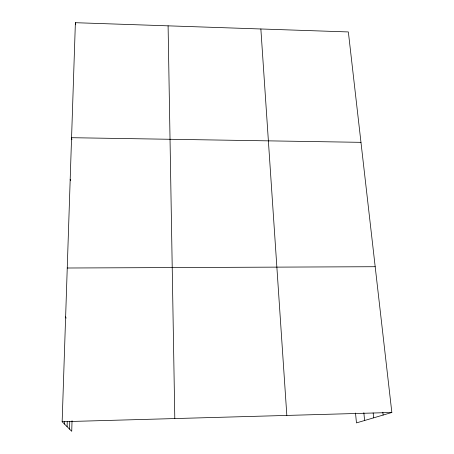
<?xml version="1.0" encoding="UTF-8"?>
<svg xmlns="http://www.w3.org/2000/svg" width="454" height="454" viewBox="0 0 454 454"><rect width="100%" height="100%" fill="white"/><g stroke="black" fill="none" stroke-linecap="round" stroke-linejoin="round"><path stroke-width="0.68" d="M72.038 420.739L71.732 431.3L62.153 421.715L75.381 22.7L348.354 31.939L391.847 412.487L356.469 422.895L355.505 413.055M67.096 426.658L67.243 421.732M69.536 429.104L69.768 421.318M64.525 424.093L64.616 421.284M62.153 421.715L391.847 412.487M67.249 268.008L375.186 266.714M360.97 142.335L71.567 137.704L71.902 139.73M65.631 316.847L66.108 318.129M70.188 179.296L70.455 180.681M75.381 22.7L75.619 24.726M382.818 412.243L383.131 415.052M373.148 412.953L373.665 417.839M363.836 412.748L364.624 420.495M260.863 28.977L286.832 415.427M168.094 25.838L174.801 418.565"/></g></svg>
